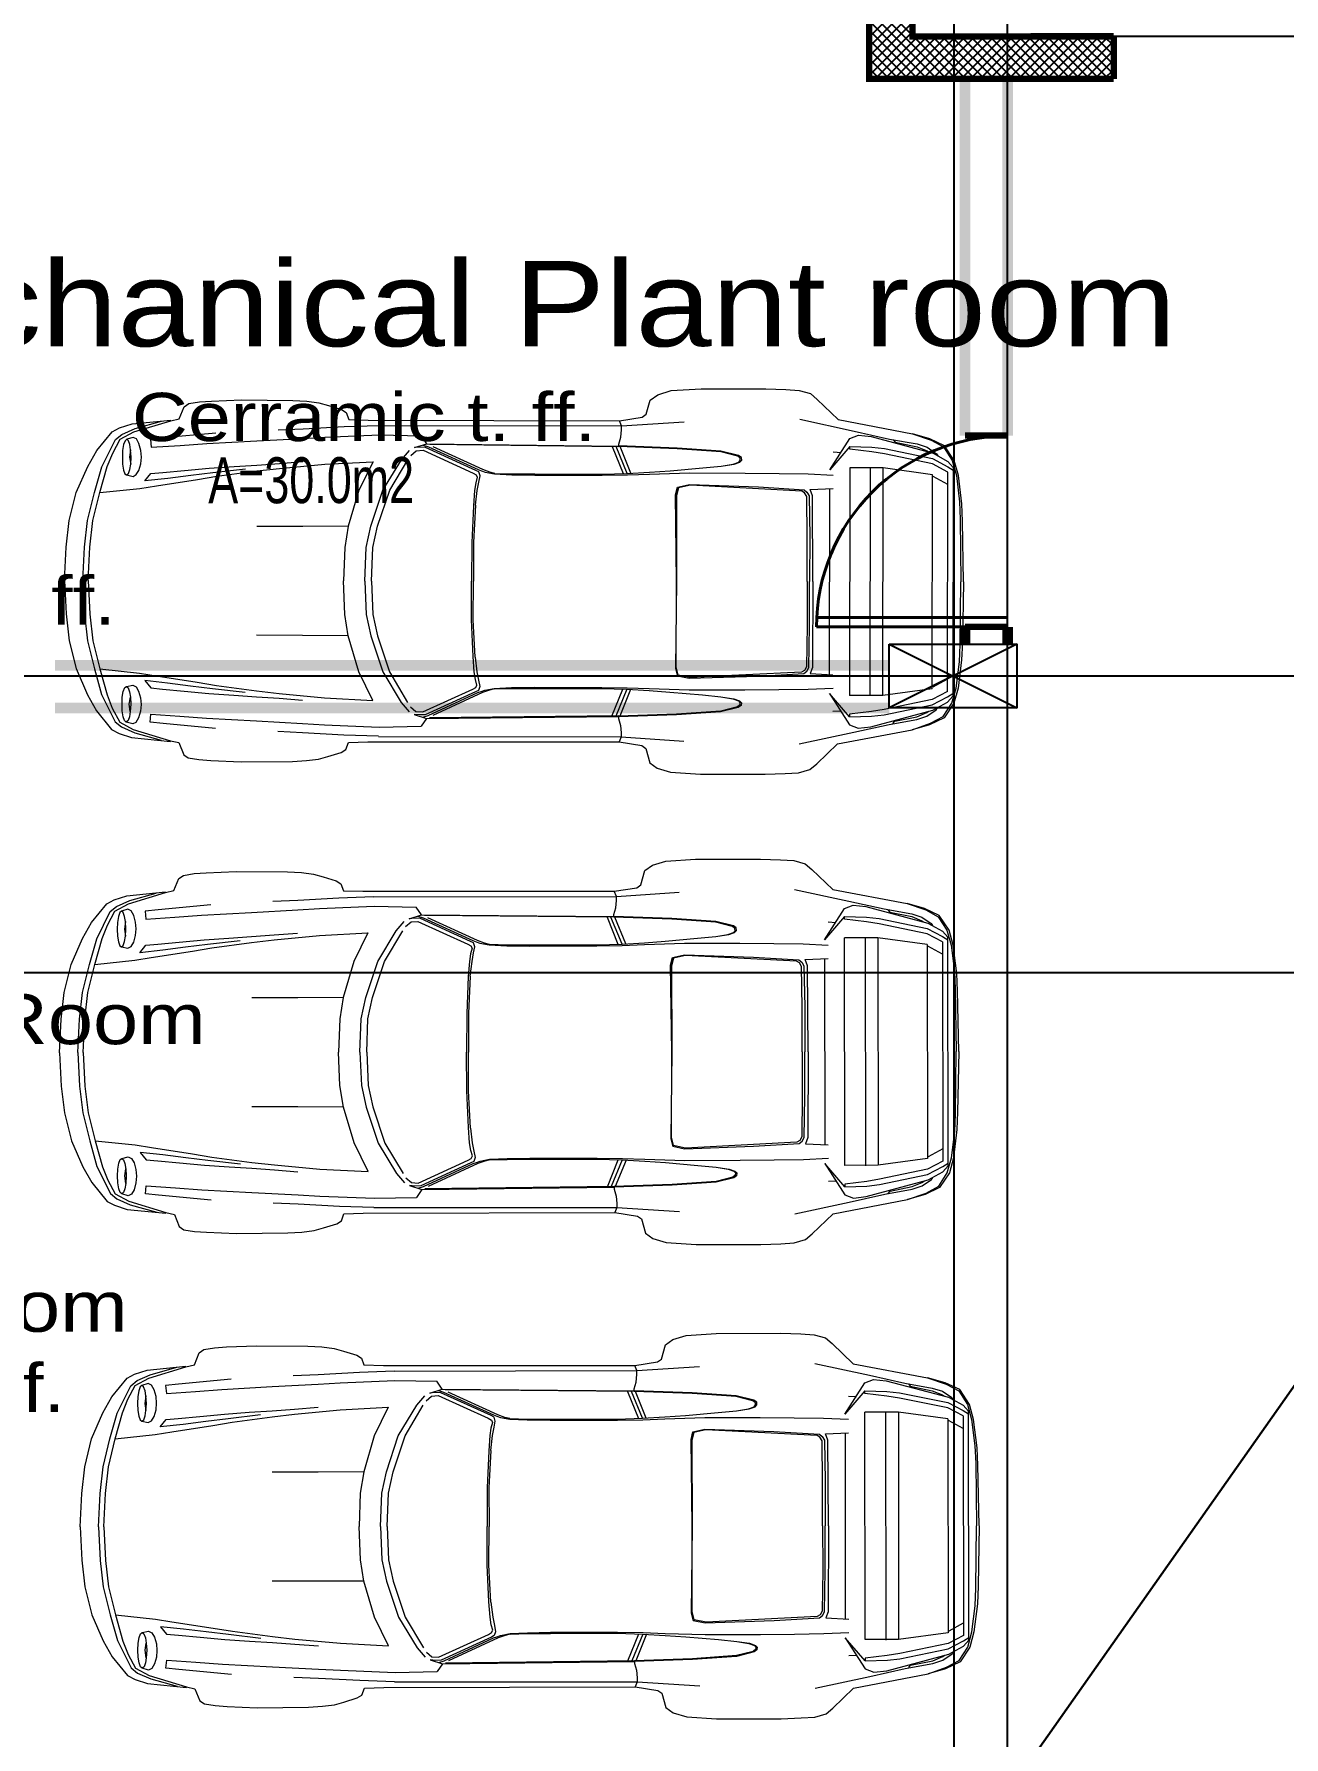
# Model space of a CAD drawing. Extents: x 285329 to 658348, y -83126 to -16980.
# Drawn here: x 312918 to 313506, y -35327 to -34526 of the extents above; entities that cross this region are included whole.
import ezdxf

# ---------------------------------------------------------------- set-up
doc = ezdxf.new("R2010")
doc.units = 0
doc.linetypes.add('CENTER', pattern=[50.79999999999998, 31.75, -6.349999999999998, 6.349999999999998, -6.349999999999998])
doc.layers.get('0').update_dxf_attribs({"linetype": 'CONTINUOUS'})
for name, color, linetype, lineweight in [('A-Axis', 1, 'CENTER', 9), ('A-Door', 5, 'CONTINUOUS', 15), ('A-text finishing', 6, 'CONTINUOUS', 13), ('A-text function', 30, 'CONTINUOUS', 20), ('excavation border', 5, 'CONTINUOUS', 30), ('FIGURES', 153, 'CONTINUOUS', 0), ('SECTION-ar', 131, 'CONTINUOUS', 40), ('VIS', 8, 'CONTINUOUS', 18)]:
    doc.layers.add(name, color=color, linetype=linetype, lineweight=lineweight)
for name, color, linetype in [('AXIS', 1, 'CONTINUOUS'), ('COLUMN', 5, 'CONTINUOUS'), ('FURNITURE', 4, 'CONTINUOUS'), ('TEXT', 3, 'CONTINUOUS'), ('WALL', 7, 'CONTINUOUS')]:
    doc.layers.add(name, color=color, linetype=linetype)
doc.styles.add('ARIAL', font='BOD_CB.TTF', dxfattribs={"width": 1.199999999999999})
doc.styles.get("Standard").update_dxf_attribs({"font": 'sanss___.ttf', "height": 15})

# ---------------------------------------------------------------- blocks, each defined once
blk = doc.blocks.new('XREF1$0$02PCAR09')
at = {"color": 0, "linetype": 'ByBlock'}
for p, q in [((-138.1428124021296, 34.83022337169009), (-139.3891880423911, 33.77165775941323)), ((-136.0427548164836, 35.42780073345929), (-138.1428124021296, 34.83022337169009)), ((-133.5670771748684, 35.5814634836285), (-136.0427548164836, 35.42780073345929)), ((-129.8620975318994, 35.70097895598234), (-133.5670771748684, 35.5814634836285)), ((-117.8764030187002, 35.70097895598234), (-129.8620975318994, 35.70097895598234)), ((-112.3274703737005, 35.34243253892082), (-117.8764030187002, 35.70097895598234)), ((-109.8517927320853, 34.5911924269824), (-112.3274703737005, 35.34243253892082)), ((-139.3891880423911, 33.77165775941323), (-143.264904074437, 30.04960447753655)), ((-108.4688279805623, 33.60092137033632), (-109.8517927320853, 34.5911924269824)), ((-107.7346615075316, 30.95450733964419), (-108.4688279805623, 33.60092137033632)), ((-51.28921127870444, 31.75696836830568), (-52.15996686299668, 31.22538604060483)), ((-48.84768091490456, 32.52528211915179), (-51.28921127870444, 31.75696836830568)), ((-47.0890961074124, 33.02041764747482), (-48.84768091490456, 32.52528211915179)), ((-44.85244941050485, 33.29359586999788), (-47.0890961074124, 33.02041764747482)), ((-42.25725629653579, 33.4472586201671), (-44.85244941050485, 33.29359586999788)), ((-32.74723942495178, 33.53262681470556), (-42.25725629653579, 33.4472586201671)), ((-27.18123314104443, 33.31066950890558), (-32.74723942495178, 33.53262681470556)), ((-24.96166008304456, 33.13993311982865), (-27.18123314104443, 33.31066950890558)), ((-22.98111796975238, 32.82554285593255), (-24.96166008304456, 33.13993311982865)), ((-22.12743602436781, 32.23503025772104), (-22.98111796975238, 32.82554285593255)), ((-21.22253316226019, 29.99838356081347), (-22.12743602436781, 32.23503025772104)), ((-143.264904074437, 30.04960447753655), (-157.0433306729438, 27.4202640857521)), ((-136.160790045383, 30.06982751551053), (-146.252790883283, 27.89832597516745)), ((-103.175999919178, 28.82030247618276), (-114.7860743764081, 29.58861622702888)), ((-107.0004950345008, 30.42522453350577), (-107.7346615075316, 30.95450733964419)), ((-102.8003798632088, 29.7593526161058), (-107.0004950345008, 30.42522453350577)), ((-103.175999919178, 28.82030247618276), (-102.8003798632088, 29.7593526161058)), ((-58.20403503631938, 28.78615519836739), (-103.175999919178, 28.82030247618277)), ((-103.175999919178, 28.08613600315206), (-103.175999919178, 28.82030247618276)), ((-56.22349292302719, 29.82764717173656), (-102.8003798632088, 29.7593526161058)), ((-58.20403503631938, 28.76908155945971), (-51.78434680702748, 28.54712425365972)), ((-52.63802875241204, 29.9471626440904), (-56.22349292302719, 29.82764717173656)), ((-52.15996686299668, 31.22538604060483), (-52.63802875241204, 29.9471626440904)), ((-51.78434680702748, 28.54712425365972), (-44.1524302152895, 28.13735691987513)), ((-19.65175838275259, 29.65691078265965), (-21.22253316226019, 29.99838356081347)), ((-12.48083004152228, 29.04225978198276), (-19.65175838275259, 29.77642625501349)), ((-12.78815554186073, 27.55685319701364), (-19.65175838275259, 29.65691078265965)), ((-13.04308359194108, 28.18086525074451), (-17.95794463294092, 29.54653034359681)), ((-10.1417415111686, 28.29101967004435), (-12.48083004152228, 29.04225978198276)), ((-162.9849570128204, 25.21776466665994), (-160.2873220654051, 26.49828758473677)), ((-160.4922057322974, 26.22510936221371), (-162.8142206237435, 24.97873372195226)), ((-149.3943404422981, 26.87390764070598), (-160.8848994271743, 23.80065263732156)), ((-157.0433306729438, 27.4202640857521), (-160.4922057322974, 26.22510936221371)), ((-160.2873220654051, 26.49828758473677), (-157.0433306729438, 27.4202640857521)), ((-157.9140862572361, 25.52509016699838), (-159.7751128981744, 24.91043916632149)), ((-152.8090682238364, 26.42999302910601), (-157.9140862572361, 25.52509016699838)), ((-153.8334865582979, 25.84948930624451), (-157.9140862572361, 25.01288099976763)), ((-153.4749401412363, 26.27633027893679), (-153.8334865582979, 25.84948930624451)), ((-146.252790883283, 27.89832597516745), (-152.8090682238364, 26.42999302910601)), ((-147.0381782730368, 27.13001222432135), (-149.3943404422981, 26.87390764070598)), ((-145.4332562157138, 26.51536122364446), (-147.0381782730368, 27.13001222432135)), ((-141.7282765727448, 20.71032399502945), (-145.4332562157138, 26.51536122364446)), ((-103.0564844468242, 26.70317125162907), (-103.175999919178, 28.08613600315206)), ((-102.680864390855, 25.43972197245992), (-103.0564844468242, 26.70317125162907)), ((-67.0994009072265, 25.43972197245992), (-102.680864390855, 25.06410191649071)), ((-102.680864390855, 25.08117555539842), (-102.680864390855, 25.43972197245992)), ((-102.680864390855, 24.94458644413687), (-67.64575735227261, 25.32020650010608)), ((-67.0994009072265, 25.45679561136761), (-66.10912985058043, 26.89098127961367)), ((-67.0994009072265, 25.54216380590607), (-67.0994009072265, 25.54216380590606)), ((-64.81153329359587, 24.72262913833689), (-67.0994009072265, 25.45679561136761)), ((-58.3235505086732, 27.06171766869058), (-66.10912985058043, 26.89098127961367)), ((-48.19888263641233, 26.6348766959983), (-58.3235505086732, 27.06171766869058)), ((-44.1524302152895, 26.41291939019832), (-48.19888263641233, 26.6348766959983)), ((-44.1524302152895, 28.13735691987513), (-39.54254771021286, 27.93247325298283)), ((-35.59853712253622, 25.95193113969065), (-44.1524302152895, 26.41291939019832)), ((-26.32755119565986, 25.45679561136761), (-35.59853712253622, 25.95193113969065)), ((-28.02619871649039, 27.35217620931952), (-18.28586727013732, 26.44706666801371)), ((-21.41034319024481, 25.08117555539842), (-26.32755119565986, 25.45679561136761)), ((-18.28586727013732, 26.44706666801371), (-15.87848418415283, 26.19096208439833)), ((-15.87848418415283, 26.19096208439833), (-16.03214693432206, 24.72262913833689)), ((-14.11989937666064, 24.14212541547539), (-13.76135295959914, 25.40557469464455)), ((-13.76135295959914, 25.40557469464455), (-13.28329107018378, 26.2592566400291)), ((-13.28329107018378, 26.2592566400291), (-12.6686400695069, 26.54950850145985)), ((-10.58565307144118, 27.08833317646262), (-13.04308359194108, 28.18086525074451)), ((-10.26125698352243, 26.19096208439833), (-12.78815554186073, 27.55685319701364)), ((-12.6686400695069, 26.54950850145985), (-11.49055898487619, 26.19096208439833)), ((-12.0710627077377, 25.21776466665994), (-11.81495812412232, 25.93485750078297)), ((-11.81495812412232, 25.93485750078297), (-11.49055898487619, 26.19096208439833)), ((-11.49055898487619, 26.19096208439833), (-11.18323348453777, 25.93485750078297)), ((-11.18323348453777, 25.93485750078297), (-10.92712890092239, 25.21776466665994)), ((-9.425199770093963, 26.13236761146603), (-10.58565307144118, 27.08833317646262)), ((-8.895365870907137, 23.62991624824465), (-10.26125698352243, 26.19096208439833)), ((-8.775850398553308, 27.55685319701364), (-10.1417415111686, 28.29101967004435)), ((-6.899507290691267, 21.07940676791251), (-9.425199770093963, 26.13236761146603)), ((-5.941626339876557, 24.09090449875231), (-8.775850398553308, 27.55685319701364)), ((-165.5630764878817, 19.68590566056797), (-164.7947627370356, 22.48598244142934)), ((-164.4191426810664, 22.48598244142934), (-165.1874564319125, 19.68590566056797)), ((-164.7947627370356, 22.48598244142934), (-162.9849570128204, 25.21776466665994)), ((-163.5996080134971, 22.31524605235243), (-164.5898790701433, 21.2054595233525)), ((-162.8142206237435, 24.97873372195226), (-164.4191426810664, 22.48598244142934)), ((-160.8848994271743, 23.80065263732156), (-163.5996080134971, 22.31524605235243)), ((-160.7653839548205, 22.81038158067547), (-163.5996080134971, 21.32497499570633)), ((-161.4995504278511, 23.7323580816908), (-161.7379082183368, 23.33391197800628)), ((-159.7751128981744, 24.91043916632149), (-161.4995504278511, 23.7323580816908)), ((-151.8529444450057, 24.65433458270612), (-160.7653839548205, 22.81038158067547)), ((-160.7653839548205, 21.82011052402938), (-151.8529444450057, 23.66406352606003)), ((-159.7751128981744, 24.24456724892154), (-160.1662057515703, 23.99287382841922)), ((-157.9140862572361, 25.01288099976763), (-159.7751128981744, 24.24456724892154)), ((-149.513855914652, 24.91043916632149), (-151.8529444450057, 24.65433458270612)), ((-151.8529444450057, 23.66406352606003), (-149.513855914652, 24.03968358202924)), ((-145.4332562157138, 25.02995463867533), (-149.513855914652, 24.91043916632149)), ((-149.513855914652, 24.03968358202924), (-145.4332562157138, 24.53481911035228)), ((-145.4332562157138, 25.02995463867533), (-141.7282765727448, 20.72739763393714)), ((-145.4332562157138, 24.53481911035228), (-145.4332562157138, 25.02995463867533)), ((-142.3941484901448, 24.02260994312154), (-143.8454077972985, 23.95431538749078)), ((-125.4229514158997, 22.45183516361395), (-125.3717304991766, 22.96404433084469)), ((-125.0814786377459, 22.11036238546013), (-125.4229514158997, 22.45183516361395)), ((-125.3717304991766, 22.96404433084469), (-124.8595213319459, 23.3396643868139)), ((-125.1497731933766, 22.43476152470627), (-125.1326995544689, 22.84452885849086)), ((-124.8936686097613, 22.11036238546013), (-125.1497731933766, 22.43476152470627)), ((-125.1326995544689, 22.84452885849086), (-124.688784942869, 23.22014891446006)), ((-124.0058393865613, 21.73474232949093), (-125.0814786377459, 22.11036238546013)), ((-123.8351029974844, 21.73474232949093), (-124.8936686097613, 22.11036238546013)), ((-124.8595213319459, 23.3396643868139), (-121.5813826616692, 24.14319423246711)), ((-124.688784942869, 23.22014891446006), (-121.5984563005768, 24.00660512120558)), ((-121.5984563005768, 24.00660512120558), (-113.4372569027005, 24.57003520515939)), ((-121.5813826616692, 24.14319423246711), (-113.4372569027005, 24.68955067751323)), ((-113.4372569027005, 24.68955067751323), (-102.680864390855, 25.08117555539842)), ((-113.4372569027005, 24.57003520515939), (-102.680864390855, 24.96166008304457)), ((-104.9004374488548, 20.0273784387218), (-102.902821696655, 24.96166008304457)), ((-104.2174918925472, 19.99323116090641), (-102.1686552236243, 24.96166008304457)), ((-101.4515623895012, 24.96166008304457), (-103.4662517806088, 19.97615752199872)), ((-102.680864390855, 25.06410191649071), (-102.680864390855, 24.94458644413687)), ((-77.44602608528737, 20.65910307830638), (-68.24333471404182, 24.8762918885061)), ((-67.38965276865726, 24.8933655274138), (-76.5923441399028, 20.65910307830638)), ((-76.16550316721053, 20.52251396704484), (-66.86036996251882, 24.77385005505996)), ((-66.39938171201115, 24.24456724892154), (-75.65329399997981, 20.0273784387218)), ((-66.41645535091885, 25.20069102775224), (-67.38965276865726, 24.8933655274138)), ((-66.86036996251882, 24.77385005505996), (-65.78473071133428, 24.80799733287535)), ((-65.13593243284201, 24.15919905438308), (-66.39938171201115, 24.24456724892154)), ((-65.78473071133428, 24.80799733287535), (-64.81153329359587, 24.72262913833689)), ((-64.12858773728823, 23.28844347009083), (-65.13593243284201, 24.15919905438308)), ((-62.4041502076114, 22.48598244142934), (-63.88955679258056, 24.21041997110615)), ((-60.21872442742694, 16.81753432407585), (-63.5993049311498, 22.48598244142934)), ((-58.97234878716549, 16.81753432407585), (-62.4041502076114, 22.48598244142934)), ((-57.12839578513483, 22.11036238546013), (-54.53320267116577, 16.80046068516816)), ((-48.19888263641233, 21.63230049604479), (-57.12839578513483, 22.11036238546013)), ((-39.78157865492054, 21.75181596839861), (-44.11828293747411, 22.11036238546013)), ((-16.03214693432206, 24.72262913833689), (-21.41034319024481, 25.08117555539842)), ((-14.22234121010679, 22.91282341412162), (-14.11989937666064, 24.14212541547539)), ((-14.11989937666064, 21.68352141276785), (-14.22234121010679, 22.91282341412162)), ((-12.31009365244537, 22.86160249739856), (-12.22472545790693, 24.26164088782923)), ((-12.24179909681461, 21.56400594041401), (-12.31009365244537, 22.86160249739856)), ((-12.03691542992231, 22.86160249739856), (-12.24179909681461, 21.56400594041401)), ((-12.22472545790693, 24.26164088782923), (-12.0710627077377, 25.21776466665994)), ((-12.22472545790693, 24.26164088782923), (-12.03691542992231, 22.86160249739856)), ((-10.92712890092239, 25.21776466665994), (-10.7393188729378, 24.1250517765677)), ((-10.7393188729378, 24.1250517765677), (-10.68809795621472, 22.86160249739856)), ((-10.68809795621472, 22.86160249739856), (-10.7393188729378, 21.58107957932171)), ((-7.905094814261051, 21.15423860662943), (-8.895365870907137, 23.62991624824465)), ((-4.268409726922802, 21.13716496772174), (-5.941626339876557, 24.09090449875231)), ((-166.211874766374, 14.44429851590677), (-165.5630764878817, 19.68590566056797)), ((-165.1874564319125, 19.68590566056797), (-165.8021074325894, 14.81991857187598)), ((-163.5996080134971, 21.32497499570633), (-164.5898790701433, 20.71032399502945)), ((-164.5898790701433, -21.2054595233525), (-164.5898790701433, 21.2054595233525)), ((-163.5996080134971, 20.33470393906024), (-160.7653839548205, 21.82011052402938)), ((-163.5996080134971, 20.33470393906024), (-163.5996080134971, -20.33470393906024)), ((-163.5996080134971, 18.04683632542962), (-160.8848994271743, 19.53224291039876)), ((-160.7653839548205, 19.8224947718295), (-151.613913500298, 21.06887041209096)), ((-160.7653839548205, 19.8224947718295), (-160.7653839548205, -19.8224947718295)), ((-151.613913500298, 21.06887041209096), (-151.613913500298, -21.06887041209096)), ((-151.613913500298, 21.06887041209096), (-145.4332562157138, 21.06887041209096)), ((-149.2577513310366, 21.06887041209096), (-149.2577513310366, -21.1883858844448)), ((-145.4332562157138, -21.06887041209096), (-145.4332562157138, 21.06887041209096)), ((-137.7671923461605, 19.95908388309103), (-142.3941484901448, 19.75420021619873)), ((-132.3377751735147, 20.0273784387218), (-137.7671923461605, 19.95908388309103)), ((-126.0376024165766, 20.09567299435257), (-132.3377751735147, 20.0273784387218)), ((-115.7763454330541, 20.11274663326025), (-126.0376024165766, 20.09567299435257)), ((-121.6155299394845, 21.3761959124294), (-124.0058393865613, 21.73474232949093)), ((-121.6155299394845, 21.3761959124294), (-123.8351029974844, 21.73474232949093)), ((-118.217875796854, 21.03472313427559), (-121.6155299394845, 21.3761959124294)), ((-112.190881262439, 20.50544032813716), (-118.217875796854, 21.03472313427559)), ((-108.3663861471162, 19.86853066330364), (-115.7763454330541, 20.11274663326025)), ((-108.3663861471162, 20.23226210561409), (-112.190881262439, 20.50544032813716)), ((-104.2174918925472, 19.99323116090641), (-108.3663861471162, 20.23226210561409)), ((-104.2687128092703, 19.72996011643232), (-108.3663861471162, 19.86853066330364)), ((-99.5563884707475, 19.65175838275259), (-104.2687128092703, 19.72996011643232)), ((-99.52224119293213, 19.83956841073719), (-104.2174918925472, 19.99323116090641)), ((-87.10970570704062, 19.64458221481232), (-99.5563884707475, 19.65175838275259)), ((-87.10970570704062, 19.87371568855257), (-99.52224119293213, 19.83956841073719)), ((-82.8583696190255, 19.87371568855257), (-87.10970570704062, 19.87371568855257)), ((-82.8583696190255, 19.71654903557417), (-87.10970570704062, 19.64458221481232)), ((-79.66559914328724, 19.97615752199872), (-82.8583696190255, 19.87371568855257)), ((-79.62576860625475, 19.86461680765525), (-82.8583696190255, 19.71654903557417)), ((-79.66559914328724, 19.95908388309103), (-78.74362264227192, 20.19811482779871)), ((-77.88994069688734, 20.19811482779871), (-79.62576860625475, 19.86461680765525)), ((-78.74362264227192, 20.19811482779871), (-77.44602608528737, 20.65910307830638)), ((-77.20699514057969, 20.43714577250639), (-77.88994069688734, 20.19811482779871)), ((-76.5923441399028, 20.65910307830638), (-77.20699514057969, 20.43714577250639)), ((-76.95089055696434, 19.51516927149105), (-76.71185961225665, 20.24933574452179)), ((-76.72893325116434, 18.37123546467575), (-76.95089055696434, 19.51516927149105)), ((-76.71185961225665, 20.24933574452179), (-76.16550316721053, 20.52251396704484)), ((-76.21672408393363, 19.68590566056797), (-76.43868138973359, 19.241991048968)), ((-76.43868138973359, 19.241991048968), (-76.14842952830286, 18.21757271450653)), ((-75.65329399997981, 20.0273784387218), (-76.21672408393363, 19.68590566056797)), ((-39.78157865492054, 20.84691310629098), (-48.19888263641233, 21.63230049604479)), ((-35.59853712253622, 21.46156410696786), (-39.78157865492054, 21.75181596839861)), ((-35.59853712253622, 20.36885121687562), (-39.78157865492054, 20.84691310629098)), ((-31.38134831233648, 21.2054595233525), (-35.59853712253622, 21.46156410696786)), ((-28.20565147550591, 19.37858016022953), (-35.59853712253622, 20.36885121687562)), ((-33.48140589798248, 20.69325035612176), (-27.45441136356749, 19.99323116090642)), ((-26.78853944616754, 20.88106038410638), (-31.38134831233648, 21.2054595233525)), ((-24.62018730489074, 18.78100279846034), (-28.20565147550591, 19.37858016022953)), ((-27.45441136356749, 19.99323116090642), (-23.35673802572159, 19.49809563258338)), ((-22.1957305799986, 20.45421941141409), (-26.78853944616754, 20.88106038410638)), ((-23.35673802572159, 19.49809563258338), (-19.12247557661418, 18.96881282644495)), ((-18.20049907559885, 20.0615257165372), (-22.1957305799986, 20.45421941141409)), ((-19.12247557661418, 18.96881282644495), (-14.88821312750674, 18.50782457593728)), ((-15.99799965650669, 19.87371568855258), (-18.20049907559885, 20.0615257165372)), ((-14.88821312750674, 18.50782457593728), (-15.99799965650669, 19.87371568855258)), ((-13.76135295959914, 20.43714577250639), (-14.11989937666064, 21.68352141276785)), ((-13.28329107018378, 19.6517583827526), (-13.76135295959914, 20.43714577250639)), ((-12.6686400695069, 19.32735924350646), (-13.28329107018378, 19.6517583827526)), ((-11.49055898487619, 19.60053746602952), (-12.6686400695069, 19.32735924350646)), ((-12.0710627077377, 20.57373488376792), (-12.24179909681461, 21.58107957932171)), ((-11.81495812412232, 19.83956841073719), (-12.0710627077377, 20.57373488376792)), ((-11.49055898487619, 19.60053746602952), (-11.81495812412232, 19.83956841073719)), ((-11.18323348453777, 19.8054211329218), (-11.49055898487619, 19.60053746602952)), ((-10.92712890092239, 20.50544032813716), (-11.18323348453777, 19.8054211329218)), ((-10.7393188729378, 21.58107957932171), (-10.92712890092239, 20.50544032813716)), ((-6.556277340553434, 16.32239879575281), (-7.905094814261051, 21.15423860662943)), ((-5.566006283907346, 16.32239879575281), (-6.899507290691267, 21.07940676791251)), ((-2.168352141276792, 16.30532515684511), (-4.268409726922802, 21.13716496772174)), ((-138.1428124021296, 17.05656526878352), (-142.377074851237, 17.26144893567582)), ((-141.7282765727448, 17.26144893567582), (-141.7282765727448, -17.15578437787134)), ((-138.6550215693604, 3.8e-15), (-138.5696533748219, 15.89555782306053)), ((-138.5696533748219, 15.89555782306053), (-138.1428124021296, 17.05656526878352)), ((-137.903781457422, 15.89555782306053), (-138.0403705686835, 8.28071487023023)), ((-137.5110877625451, 16.57850337936817), (-137.903781457422, 15.89555782306053)), ((-137.5623086792681, 8.161199397876397), (-137.4769404847297, 15.77604235070668)), ((-136.9818049564067, 17.00534435206044), (-137.5110877625451, 16.57850337936817)), ((-137.4769404847297, 15.77604235070668), (-137.0842467898528, 16.44191426810665)), ((-137.0842467898528, 16.44191426810665), (-136.5549639837144, 16.78365285606781)), ((-128.5474273360072, 17.51755351929119), (-136.9818049564067, 17.00534435206044)), ((-136.5549639837144, 16.78365285606781), (-115.947081822131, 17.82487901962962)), ((-115.7592717941464, 17.94439449198347), (-128.5474273360072, 17.51755351929119)), ((-115.947081822131, 17.82487901962962), (-113.7275087641312, 17.36389076912197)), ((-113.5567723750543, 17.48340624147581), (-115.7592717941464, 17.94439449198347)), ((-113.7275087641312, 17.36389076912197), (-113.351888708162, 15.9467787397836)), ((-113.1982259579928, 16.06629421213743), (-113.5567723750543, 17.48340624147581)), ((-113.403109624885, -0.0170736389076931), (-113.1982259579928, 16.06629421213743)), ((-113.351888708162, 15.9467787397836), (-113.403109624885, 0.0170736389076931)), ((-76.42160775082591, 16.81753432407585), (-76.72893325116434, 18.37123546467575)), ((-76.09720861157977, 14.06867845993756), (-76.42160775082591, 16.81753432407585)), ((-76.14842952830286, 18.21757271450653), (-75.92647222250287, 16.81753432407585)), ((-75.92647222250287, 16.81753432407585), (-75.72158855561057, 13.98331026539911)), ((-60.21872442742694, 16.81753432407585), (-60.21872442742694, 16.81753432407585)), ((-57.99915136942708, 10.14174151116859), (-60.21872442742694, 16.81753432407585)), ((-56.75277572916563, 10.14174151116859), (-58.97234878716549, 16.81753432407585)), ((-54.53320267116577, 16.80046068516816), (-52.55266055787358, 10.14174151116859)), ((-17.00534435206046, 17.60292171382965), (-24.62018730489074, 18.78100279846034)), ((-13.94916298758373, 17.1077861855066), (-17.00534435206046, 17.60292171382965)), ((-6.556277340553434, 16.32239879575281), (-13.94916298758373, 17.1077861855066)), ((-5.258680783568892, 11.13201256781467), (-6.556277340553434, 16.32239879575281)), ((-4.268409726922802, 11.13201256781467), (-5.566006283907346, 16.32239879575281)), ((-0.8707555842922545, 11.13201256781467), (-2.168352141276792, 16.30532515684511)), ((-166.3484638776355, 11.21738076235313), (-166.211874766374, 14.44429851590677)), ((-165.8021074325894, 14.81991857187598), (-165.9386965438509, 11.59300081832234)), ((-76.09720861157977, 14.06867845993756), (-75.73866219451826, 7.153854702322628)), ((-75.72158855561057, 13.98331026539911), (-75.43133669417979, 7.153854702322628)), ((-166.5704211834355, 0.0170736389076931), (-166.3484638776355, 11.21738076235313)), ((-165.9386965438509, 11.59300081832234), (-166.0752856551125, -3.8e-15)), ((-57.12839578513483, 6.180657284584223), (-57.99915136942708, 10.14174151116859)), ((-55.89909378378107, 6.180657284584223), (-56.75277572916563, 10.14174151116859)), ((-52.55266055787358, 10.14174151116859), (-44.11828293747411, 10.09052059444551)), ((-52.55266055787358, 10.14174151116859), (-51.920935918289, 6.180657284584223)), ((-44.11828293747411, 10.09052059444551), (-35.59853712253622, 10.09052059444551)), ((-4.69525069961509, 6.19773092349192), (-5.258680783568892, 11.13201256781467)), ((-3.704979642969004, 6.19773092349192), (-4.268409726922802, 11.13201256781467)), ((-0.3073255003384538, 6.180657284584223), (-0.8707555842922545, 11.13201256781467)), ((-138.0403705686835, 8.28071487023023), (-138.0403705686835, 3.8e-15)), ((-137.5623086792681, -3.8e-15), (-137.5623086792681, 8.161199397876397)), ((-75.73866219451826, 7.153854702322628), (-75.7728094723336, 3.8e-15)), ((-75.43133669417979, 7.153854702322628), (-75.39718941636444, 3.8e-15)), ((-56.88936484042717, 3.8e-15), (-57.12839578513483, 6.180657284584223)), ((-55.64298920016568, 3.8e-15), (-55.89909378378107, 6.180657284584223)), ((-51.920935918289, 6.180657284584223), (-51.68190497358133, 3.8e-15)), ((-4.387925199276668, 3.8e-15), (-4.69525069961509, 6.19773092349192)), ((-3.397654142630548, 3.8e-15), (-3.704979642969004, 6.19773092349192)), ((0, 3.8e-15), (-0.3073255003384538, 6.180657284584223)), ((-165.9386965438509, -11.59300081832234), (-166.0752856551125, 7.5e-15)), ((-138.6550215693604, 0), (-138.5696533748219, -15.89555782306052)), ((-138.0403705686835, -8.28071487023023), (-138.0403705686835, 0)), ((-137.5623086792681, 7.5e-15), (-137.5623086792681, -8.161199397876397)), ((-113.403109624885, 0.0170736389076969), (-113.1982259579928, -16.06629421213743)), ((-75.73866219451826, -7.153854702322621), (-75.7728094723336, 0)), ((-75.43133669417979, -7.153854702322621), (-75.39718941636444, 0)), ((-56.88936484042717, 0), (-57.12839578513483, -6.180657284584223)), ((-55.64298920016568, 0), (-55.89909378378107, -6.180657284584223)), ((-51.920935918289, -6.180657284584223), (-51.68190497358133, 0)), ((-4.387925199276668, 0), (-4.69525069961509, -6.19773092349192)), ((-3.397654142630548, 0), (-3.704979642969004, -6.19773092349192)), ((0, 0), (-0.3073255003384538, -6.180657284584223)), ((-166.5704211834355, -0.0170736389076893), (-166.3484638776355, -11.21738076235313)), ((-113.351888708162, -15.9467787397836), (-113.403109624885, -0.0170736389076893)), ((-57.12839578513483, -6.180657284584223), (-57.99915136942708, -10.14174151116859)), ((-55.89909378378107, -6.180657284584223), (-56.75277572916563, -10.14174151116859)), ((-52.55266055787358, -10.14174151116859), (-51.920935918289, -6.180657284584223)), ((-4.69525069961509, -6.19773092349192), (-5.258680783568892, -11.13201256781467)), ((-3.704979642969004, -6.19773092349192), (-4.268409726922802, -11.13201256781467)), ((-0.3073255003384538, -6.180657284584223), (-0.8707555842922545, -11.13201256781467)), ((-137.903781457422, -15.89555782306052), (-138.0403705686835, -8.28071487023023)), ((-137.5623086792681, -8.161199397876397), (-137.4769404847297, -15.77604235070668)), ((-76.09720861157977, -14.06867845993756), (-75.73866219451826, -7.153854702322621)), ((-75.72158855561057, -13.9833102653991), (-75.43133669417979, -7.153854702322621)), ((-166.3484638776355, -11.21738076235313), (-166.211874766374, -14.44429851590677)), ((-165.8021074325894, -14.81991857187597), (-165.9386965438509, -11.59300081832234)), ((-57.99915136942708, -10.14174151116859), (-60.21872442742694, -16.81753432407585)), ((-56.75277572916563, -10.14174151116859), (-58.97234878716549, -16.81753432407585)), ((-54.53320267116577, -16.80046068516816), (-52.55266055787358, -10.14174151116859)), ((-52.55266055787358, -10.14174151116859), (-44.11828293747411, -10.09052059444551)), ((-44.11828293747411, -10.09052059444551), (-35.59853712253622, -10.09052059444551)), ((-5.258680783568892, -11.13201256781467), (-6.556277340553434, -16.32239879575281)), ((-4.268409726922802, -11.13201256781467), (-5.566006283907346, -16.32239879575281)), ((-0.8707555842922545, -11.13201256781467), (-2.168352141276792, -16.30532515684511)), ((-166.211874766374, -14.44429851590677), (-165.5630764878817, -19.68590566056797)), ((-165.1874564319125, -19.68590566056797), (-165.8021074325894, -14.81991857187597)), ((-76.09720861157977, -14.06867845993756), (-76.42160775082591, -16.81753432407585)), ((-75.92647222250287, -16.81753432407585), (-75.72158855561057, -13.9833102653991)), ((-163.5996080134971, -18.04683632542962), (-160.8848994271743, -19.53224291039876)), ((-138.1428124021296, -17.05656526878352), (-142.377074851237, -17.26144893567582)), ((-138.5696533748219, -15.89555782306052), (-138.1428124021296, -17.05656526878352)), ((-137.5110877625451, -16.57850337936817), (-137.903781457422, -15.89555782306052)), ((-136.9818049564067, -17.00534435206044), (-137.5110877625451, -16.57850337936817)), ((-137.4769404847297, -15.77604235070668), (-137.0842467898528, -16.44191426810665)), ((-137.0842467898528, -16.44191426810665), (-136.5549639837144, -16.78365285606781)), ((-128.5474273360072, -17.51755351929119), (-136.9818049564067, -17.00534435206044)), ((-136.5549639837144, -16.78365285606781), (-115.947081822131, -17.82487901962962)), ((-115.7592717941464, -17.94439449198347), (-128.5474273360072, -17.51755351929119)), ((-115.947081822131, -17.82487901962962), (-113.7275087641312, -17.36389076912197)), ((-113.5567723750543, -17.48340624147581), (-115.7592717941464, -17.94439449198347)), ((-113.7275087641312, -17.36389076912197), (-113.351888708162, -15.9467787397836)), ((-113.1982259579928, -16.06629421213743), (-113.5567723750543, -17.48340624147581)), ((-76.72893325116434, -18.37123546467575), (-76.95089055696434, -19.51516927149105)), ((-76.42160775082591, -16.81753432407585), (-76.72893325116434, -18.37123546467575)), ((-76.43868138973359, -19.241991048968), (-76.14842952830286, -18.21757271450653)), ((-76.14842952830286, -18.21757271450653), (-75.92647222250287, -16.81753432407585)), ((-60.21872442742694, -16.81753432407585), (-63.5993049311498, -22.48598244142934)), ((-58.97234878716549, -16.81753432407585), (-62.4041502076114, -22.48598244142934)), ((-60.21872442742694, -16.81753432407585), (-60.21872442742694, -16.81753432407585)), ((-57.12839578513483, -22.11036238546013), (-54.53320267116577, -16.80046068516816)), ((-24.62018730489074, -18.78100279846034), (-28.20565147550591, -19.37858016022953)), ((-17.00534435206046, -17.60292171382965), (-24.62018730489074, -18.78100279846034)), ((-19.12247557661418, -18.96881282644495), (-14.88821312750674, -18.50782457593728)), ((-13.94916298758373, -17.1077861855066), (-17.00534435206046, -17.60292171382965)), ((-14.88821312750674, -18.50782457593728), (-15.99799965650669, -19.87371568855258)), ((-6.556277340553434, -16.32239879575281), (-13.94916298758373, -17.1077861855066)), ((-6.556277340553434, -16.32239879575281), (-7.905094814261051, -21.15423860662943)), ((-5.566006283907346, -16.32239879575281), (-6.899507290691267, -21.07940676791251)), ((-2.168352141276792, -16.30532515684511), (-4.268409726922802, -21.13716496772174)), ((-165.5630764878817, -19.68590566056797), (-164.7947627370356, -22.48598244142934)), ((-164.4191426810664, -22.48598244142934), (-165.1874564319125, -19.68590566056797)), ((-163.5996080134971, -21.32497499570633), (-164.5898790701433, -20.71032399502945)), ((-163.5996080134971, -22.31524605235243), (-164.5898790701433, -21.2054595233525)), ((-163.5996080134971, -20.33470393906024), (-160.7653839548205, -21.82011052402938)), ((-160.7653839548205, -22.81038158067547), (-163.5996080134971, -21.32497499570633)), ((-160.7653839548205, -19.8224947718295), (-151.613913500298, -21.06887041209096)), ((-160.7653839548205, -21.82011052402938), (-151.8529444450057, -23.66406352606003)), ((-151.613913500298, -21.06887041209096), (-145.4332562157138, -21.06887041209096)), ((-141.7282765727448, -20.71032399502945), (-145.4332562157138, -26.51536122364446)), ((-145.4332562157138, -25.02995463867533), (-141.7282765727448, -20.72739763393714)), ((-137.7671923461605, -19.95908388309103), (-142.3941484901448, -19.75420021619873)), ((-132.3377751735147, -20.0273784387218), (-137.7671923461605, -19.95908388309103)), ((-126.0376024165766, -20.09567299435257), (-132.3377751735147, -20.0273784387218)), ((-115.7763454330541, -20.11274663326025), (-126.0376024165766, -20.09567299435257)), ((-124.0058393865613, -21.73474232949093), (-125.0814786377459, -22.11036238546013)), ((-123.8351029974844, -21.73474232949093), (-124.8936686097613, -22.11036238546013)), ((-121.6155299394845, -21.3761959124294), (-124.0058393865613, -21.73474232949093)), ((-121.6155299394845, -21.3761959124294), (-123.8351029974844, -21.73474232949093)), ((-118.217875796854, -21.03472313427559), (-121.6155299394845, -21.3761959124294)), ((-112.190881262439, -20.50544032813716), (-118.217875796854, -21.03472313427559)), ((-108.3663861471162, -19.86853066330364), (-115.7763454330541, -20.11274663326025)), ((-108.3663861471162, -20.23226210561409), (-112.190881262439, -20.50544032813716)), ((-104.2687128092703, -19.72996011643232), (-108.3663861471162, -19.86853066330364)), ((-104.2174918925472, -19.99323116090641), (-108.3663861471162, -20.23226210561409)), ((-104.9004374488548, -20.0273784387218), (-102.902821696655, -24.96166008304457)), ((-99.5563884707475, -19.65175838275259), (-104.2687128092703, -19.72996011643232)), ((-99.52224119293213, -19.83956841073719), (-104.2174918925472, -19.99323116090641)), ((-104.2174918925472, -19.99323116090641), (-102.1686552236243, -24.96166008304457)), ((-101.4515623895012, -24.96166008304457), (-103.4662517806088, -19.97615752199872)), ((-87.10970570704062, -19.64458221481232), (-99.5563884707475, -19.65175838275259)), ((-87.10970570704062, -19.87371568855257), (-99.52224119293213, -19.83956841073719)), ((-82.8583696190255, -19.71654903557417), (-87.10970570704062, -19.64458221481232)), ((-82.8583696190255, -19.87371568855257), (-87.10970570704062, -19.87371568855257)), ((-79.62576860625475, -19.86461680765525), (-82.8583696190255, -19.71654903557417)), ((-79.66559914328724, -19.97615752199872), (-82.8583696190255, -19.87371568855257)), ((-79.66559914328724, -19.95908388309103), (-78.74362264227192, -20.19811482779871)), ((-77.88994069688734, -20.19811482779871), (-79.62576860625475, -19.86461680765525)), ((-78.74362264227192, -20.19811482779871), (-77.44602608528737, -20.65910307830638)), ((-77.20699514057969, -20.43714577250639), (-77.88994069688734, -20.19811482779871)), ((-77.44602608528737, -20.65910307830638), (-68.24333471404182, -24.8762918885061)), ((-76.5923441399028, -20.65910307830638), (-77.20699514057969, -20.43714577250639)), ((-76.95089055696434, -19.51516927149105), (-76.71185961225665, -20.24933574452179)), ((-76.71185961225665, -20.24933574452179), (-76.16550316721053, -20.52251396704484)), ((-67.38965276865726, -24.8933655274138), (-76.5923441399028, -20.65910307830638)), ((-76.21672408393363, -19.68590566056797), (-76.43868138973359, -19.241991048968)), ((-75.65329399997981, -20.0273784387218), (-76.21672408393363, -19.68590566056797)), ((-76.16550316721053, -20.52251396704484), (-66.86036996251882, -24.77385005505996)), ((-66.39938171201115, -24.24456724892154), (-75.65329399997981, -20.0273784387218)), ((-48.19888263641233, -21.63230049604479), (-57.12839578513483, -22.11036238546013)), ((-39.78157865492054, -20.84691310629098), (-48.19888263641233, -21.63230049604479)), ((-39.78157865492054, -21.75181596839861), (-44.11828293747411, -22.11036238546013)), ((-35.59853712253622, -20.36885121687562), (-39.78157865492054, -20.84691310629098)), ((-35.59853712253622, -21.46156410696786), (-39.78157865492054, -21.75181596839861)), ((-28.20565147550591, -19.37858016022953), (-35.59853712253622, -20.36885121687562)), ((-31.38134831233648, -21.2054595233525), (-35.59853712253622, -21.46156410696786)), ((-33.48140589798248, -20.69325035612176), (-27.45441136356749, -19.99323116090642)), ((-26.78853944616754, -20.88106038410638), (-31.38134831233648, -21.2054595233525)), ((-27.45441136356749, -19.99323116090642), (-23.35673802572159, -19.49809563258338)), ((-22.1957305799986, -20.45421941141409), (-26.78853944616754, -20.88106038410638)), ((-23.35673802572159, -19.49809563258338), (-19.12247557661418, -18.96881282644495)), ((-18.20049907559885, -20.0615257165372), (-22.1957305799986, -20.45421941141409)), ((-15.99799965650669, -19.87371568855258), (-18.20049907559885, -20.0615257165372)), ((-14.11989937666064, -21.68352141276785), (-14.22234121010679, -22.91282341412162)), ((-13.76135295959914, -20.43714577250639), (-14.11989937666064, -21.68352141276785)), ((-13.28329107018378, -19.6517583827526), (-13.76135295959914, -20.43714577250639)), ((-12.6686400695069, -19.32735924350646), (-13.28329107018378, -19.6517583827526)), ((-11.49055898487619, -19.60053746602952), (-12.6686400695069, -19.32735924350646)), ((-12.24179909681461, -21.56400594041401), (-12.31009365244537, -22.86160249739856)), ((-12.0710627077377, -20.57373488376792), (-12.24179909681461, -21.58107957932171)), ((-12.03691542992231, -22.86160249739856), (-12.24179909681461, -21.56400594041401)), ((-11.81495812412232, -19.83956841073719), (-12.0710627077377, -20.57373488376792)), ((-11.49055898487619, -19.60053746602952), (-11.81495812412232, -19.83956841073719)), ((-11.18323348453777, -19.8054211329218), (-11.49055898487619, -19.60053746602952)), ((-10.92712890092239, -20.50544032813716), (-11.18323348453777, -19.8054211329218)), ((-10.7393188729378, -21.58107957932171), (-10.92712890092239, -20.50544032813716)), ((-10.68809795621472, -22.86160249739856), (-10.7393188729378, -21.58107957932171)), ((-6.899507290691267, -21.07940676791251), (-9.425199770093963, -26.13236761146603)), ((-7.905094814261051, -21.15423860662943), (-8.895365870907137, -23.62991624824465)), ((-4.268409726922802, -21.13716496772174), (-5.941626339876557, -24.09090449875231)), ((-164.7947627370356, -22.48598244142934), (-162.9849570128204, -25.21776466665994)), ((-162.8142206237435, -24.97873372195226), (-164.4191426810664, -22.48598244142934)), ((-160.8848994271743, -23.80065263732156), (-163.5996080134971, -22.31524605235243)), ((-162.9849570128204, -25.21776466665994), (-160.2873220654051, -26.49828758473677)), ((-160.4922057322974, -26.22510936221371), (-162.8142206237435, -24.97873372195226)), ((-161.4995504278511, -23.7323580816908), (-161.7379082183368, -23.33391197800628)), ((-159.7751128981744, -24.91043916632149), (-161.4995504278511, -23.7323580816908)), ((-149.3943404422981, -26.87390764070598), (-160.8848994271743, -23.80065263732156)), ((-151.8529444450057, -24.65433458270612), (-160.7653839548205, -22.81038158067547)), ((-159.7751128981744, -24.24456724892154), (-160.1662057515703, -23.99287382841922)), ((-157.9140862572361, -25.01288099976763), (-159.7751128981744, -24.24456724892154)), ((-157.9140862572361, -25.52509016699838), (-159.7751128981744, -24.91043916632149)), ((-153.8334865582979, -25.84948930624451), (-157.9140862572361, -25.01288099976763)), ((-151.8529444450057, -23.66406352606003), (-149.513855914652, -24.03968358202924)), ((-149.513855914652, -24.91043916632149), (-151.8529444450057, -24.65433458270612)), ((-149.513855914652, -24.03968358202924), (-145.4332562157138, -24.53481911035228)), ((-145.4332562157138, -25.02995463867533), (-149.513855914652, -24.91043916632149)), ((-145.4332562157138, -24.53481911035228), (-145.4332562157138, -25.02995463867533)), ((-142.3941484901448, -24.02260994312154), (-143.8454077972985, -23.95431538749078)), ((-125.0814786377459, -22.11036238546013), (-125.4229514158997, -22.45183516361395)), ((-125.4229514158997, -22.45183516361395), (-125.3717304991766, -22.96404433084469)), ((-125.3717304991766, -22.96404433084469), (-124.8595213319459, -23.3396643868139)), ((-124.8936686097613, -22.11036238546013), (-125.1497731933766, -22.43476152470627)), ((-125.1497731933766, -22.43476152470627), (-125.1326995544689, -22.84452885849086)), ((-125.1326995544689, -22.84452885849086), (-124.688784942869, -23.22014891446006)), ((-124.8595213319459, -23.3396643868139), (-121.5813826616692, -24.14319423246711)), ((-124.688784942869, -23.22014891446006), (-121.5984563005768, -24.00660512120558)), ((-121.5984563005768, -24.00660512120558), (-113.4372569027005, -24.57003520515939)), ((-121.5813826616692, -24.14319423246711), (-113.4372569027005, -24.68955067751323)), ((-113.4372569027005, -24.57003520515939), (-102.680864390855, -24.96166008304457)), ((-113.4372569027005, -24.68955067751323), (-102.680864390855, -25.08117555539842)), ((-102.680864390855, -25.06410191649071), (-102.680864390855, -24.94458644413687)), ((-102.680864390855, -24.94458644413687), (-67.64575735227261, -25.32020650010608)), ((-67.0994009072265, -25.43972197245992), (-102.680864390855, -25.06410191649071)), ((-102.680864390855, -25.08117555539842), (-102.680864390855, -25.43972197245992)), ((-66.41645535091885, -25.20069102775224), (-67.38965276865726, -24.8933655274138)), ((-64.81153329359587, -24.72262913833689), (-67.0994009072265, -25.45679561136761)), ((-66.86036996251882, -24.77385005505996), (-65.78473071133428, -24.80799733287535)), ((-65.13593243284201, -24.15919905438308), (-66.39938171201115, -24.24456724892154)), ((-65.78473071133428, -24.80799733287535), (-64.81153329359587, -24.72262913833689)), ((-64.12858773728823, -23.28844347009083), (-65.13593243284201, -24.15919905438308)), ((-62.4041502076114, -22.48598244142934), (-63.88955679258056, -24.21041997110615)), ((-21.41034319024481, -25.08117555539842), (-26.32755119565986, -25.45679561136761)), ((-16.03214693432206, -24.72262913833689), (-21.41034319024481, -25.08117555539842)), ((-15.87848418415283, -26.19096208439833), (-16.03214693432206, -24.72262913833689)), ((-14.22234121010679, -22.91282341412162), (-14.11989937666064, -24.14212541547539)), ((-14.11989937666064, -24.14212541547539), (-13.76135295959914, -25.40557469464455)), ((-12.31009365244537, -22.86160249739856), (-12.22472545790693, -24.26164088782923)), ((-12.22472545790693, -24.26164088782923), (-12.03691542992231, -22.86160249739856)), ((-12.22472545790693, -24.26164088782923), (-12.0710627077377, -25.21776466665994)), ((-12.0710627077377, -25.21776466665994), (-11.81495812412232, -25.93485750078297)), ((-11.18323348453777, -25.93485750078297), (-10.92712890092239, -25.21776466665994)), ((-10.92712890092239, -25.21776466665994), (-10.7393188729378, -24.1250517765677)), ((-10.7393188729378, -24.1250517765677), (-10.68809795621472, -22.86160249739856)), ((-8.895365870907137, -23.62991624824465), (-10.26125698352243, -26.19096208439833)), ((-5.941626339876557, -24.09090449875231), (-8.775850398553308, -27.55685319701364)), ((-157.0433306729438, -27.4202640857521), (-160.4922057322974, -26.22510936221371)), ((-160.2873220654051, -26.49828758473677), (-157.0433306729438, -27.4202640857521)), ((-152.8090682238364, -26.42999302910601), (-157.9140862572361, -25.52509016699838)), ((-143.264904074437, -30.04960447753655), (-157.0433306729438, -27.4202640857521)), ((-153.4749401412363, -26.27633027893679), (-153.8334865582979, -25.84948930624451)), ((-146.252790883283, -27.89832597516745), (-152.8090682238364, -26.42999302910601)), ((-147.0381782730368, -27.13001222432135), (-149.3943404422981, -26.87390764070598)), ((-145.4332562157138, -26.51536122364446), (-147.0381782730368, -27.13001222432135)), ((-136.160790045383, -30.06982751551053), (-146.252790883283, -27.89832597516745)), ((-103.0564844468242, -26.70317125162907), (-103.175999919178, -28.08613600315206)), ((-103.175999919178, -28.08613600315206), (-103.175999919178, -28.82030247618276)), ((-102.680864390855, -25.43972197245992), (-103.0564844468242, -26.70317125162907)), ((-67.0994009072265, -25.45679561136761), (-66.10912985058043, -26.89098127961367)), ((-67.0994009072265, -25.54216380590607), (-67.0994009072265, -25.54216380590606)), ((-58.3235505086732, -27.06171766869058), (-66.10912985058043, -26.89098127961367)), ((-48.19888263641233, -26.6348766959983), (-58.3235505086732, -27.06171766869058)), ((-51.78434680702748, -28.54712425365972), (-44.1524302152895, -28.13735691987513)), ((-44.1524302152895, -26.41291939019832), (-48.19888263641233, -26.6348766959983)), ((-35.59853712253622, -25.95193113969065), (-44.1524302152895, -26.41291939019832)), ((-44.1524302152895, -28.13735691987513), (-39.54254771021286, -27.93247325298283)), ((-26.32755119565986, -25.45679561136761), (-35.59853712253622, -25.95193113969065)), ((-28.02619871649039, -27.35217620931952), (-18.28586727013732, -26.44706666801371)), ((-12.78815554186073, -27.55685319701364), (-19.65175838275259, -29.65691078265965)), ((-18.28586727013732, -26.44706666801371), (-15.87848418415283, -26.19096208439833)), ((-13.04308359194108, -28.18086525074451), (-17.95794463294092, -29.54653034359681)), ((-13.76135295959914, -25.40557469464455), (-13.28329107018378, -26.2592566400291)), ((-13.28329107018378, -26.2592566400291), (-12.6686400695069, -26.54950850145985)), ((-10.58565307144118, -27.08833317646262), (-13.04308359194108, -28.18086525074451)), ((-10.26125698352243, -26.19096208439833), (-12.78815554186073, -27.55685319701364)), ((-12.6686400695069, -26.54950850145985), (-11.49055898487619, -26.19096208439833)), ((-10.1417415111686, -28.29101967004435), (-12.48083004152228, -29.04225978198276)), ((-11.81495812412232, -25.93485750078297), (-11.49055898487619, -26.19096208439833)), ((-11.49055898487619, -26.19096208439833), (-11.18323348453777, -25.93485750078297)), ((-9.425199770093963, -26.13236761146603), (-10.58565307144118, -27.08833317646262)), ((-8.775850398553308, -27.55685319701364), (-10.1417415111686, -28.29101967004435)), ((-139.3891880423911, -33.77165775941323), (-143.264904074437, -30.04960447753655)), ((-103.175999919178, -28.82030247618276), (-114.7860743764081, -29.58861622702888)), ((-107.7346615075316, -30.95450733964419), (-108.4688279805623, -33.60092137033632)), ((-107.0004950345008, -30.42522453350575), (-107.7346615075316, -30.95450733964419)), ((-102.8003798632088, -29.7593526161058), (-107.0004950345008, -30.42522453350575)), ((-58.20403503631938, -28.78615519836739), (-103.175999919178, -28.82030247618277)), ((-103.175999919178, -28.82030247618276), (-102.8003798632088, -29.7593526161058)), ((-56.22349292302719, -29.82764717173656), (-102.8003798632088, -29.7593526161058)), ((-58.20403503631938, -28.76908155945971), (-51.78434680702748, -28.54712425365972)), ((-52.63802875241204, -29.9471626440904), (-56.22349292302719, -29.82764717173656)), ((-52.15996686299668, -31.22538604060482), (-52.63802875241204, -29.9471626440904)), ((-51.28921127870444, -31.75696836830568), (-52.15996686299668, -31.22538604060482)), ((-21.22253316226019, -29.99838356081347), (-22.12743602436781, -32.23503025772104)), ((-19.65175838275259, -29.65691078265965), (-21.22253316226019, -29.99838356081347)), ((-12.48083004152228, -29.04225978198276), (-19.65175838275259, -29.77642625501349)), ((-138.1428124021296, -34.83022337169009), (-139.3891880423911, -33.77165775941323)), ((-109.8517927320853, -34.5911924269824), (-112.3274703737005, -35.34243253892082)), ((-108.4688279805623, -33.60092137033632), (-109.8517927320853, -34.5911924269824)), ((-48.84768091490456, -32.52528211915179), (-51.28921127870444, -31.75696836830568)), ((-47.0890961074124, -33.02041764747482), (-48.84768091490456, -32.52528211915179)), ((-44.85244941050485, -33.29359586999788), (-47.0890961074124, -33.02041764747482)), ((-42.25725629653579, -33.4472586201671), (-44.85244941050485, -33.29359586999788)), ((-32.74723942495178, -33.53262681470556), (-42.25725629653579, -33.4472586201671)), ((-27.18123314104443, -33.31066950890558), (-32.74723942495178, -33.53262681470556)), ((-24.96166008304456, -33.13993311982865), (-27.18123314104443, -33.31066950890558)), ((-22.98111796975238, -32.82554285593255), (-24.96166008304456, -33.13993311982865)), ((-22.12743602436781, -32.23503025772104), (-22.98111796975238, -32.82554285593255)), ((-136.0427548164836, -35.42780073345929), (-138.1428124021296, -34.83022337169009)), ((-133.5670771748684, -35.5814634836285), (-136.0427548164836, -35.42780073345929)), ((-129.8620975318994, -35.70097895598234), (-133.5670771748684, -35.5814634836285)), ((-117.8764030187002, -35.70097895598234), (-129.8620975318994, -35.70097895598234)), ((-112.3274703737005, -35.34243253892082), (-117.8764030187002, -35.70097895598234))]:
    blk.add_line(p, q, dxfattribs=at)
blk = doc.blocks.new('COLUMN')
at = {"layer": 'AXIS'}
for p, q in [((236924.6994773077, -9644.256519553426), (236984.6994773077, -9674.256519553428)), ((236984.6994773077, -9644.256519553426), (236924.6994773077, -9674.256519553428))]:
    blk.add_line(p, q, dxfattribs=at)
at = {"layer": 'COLUMN'}
blk.add_lwpolyline([(236924.6994773077, -9644.256519553426), (236984.6994773077, -9644.256519553426), (236984.6994773077, -9674.256519553428), (236924.6994773077, -9674.256519553428)], close=True, dxfattribs=at)
blk = doc.blocks.new('D70')
at = {"layer": 'A-Axis'}
blk.add_line((307725.0642755921, -30884.76289640172), (307725.0642755921, -30817.07946808813), dxfattribs=at)
at = {"layer": 'A-Door'}
for p, q in [((307725.0642755921, -30817.07946808813), (307725.0642755921, -30820.45102590095)), ((307792.7477039057, -30817.07946808813), (307792.7477039057, -30820.45102590095))]:
    blk.add_line(p, q, dxfattribs=at)
at = {"layer": 'SECTION-ar', "ltscale": 20}
for p, q in [((307725.0642755921, -30817.07946808813), (307792.7477039057, -30817.07946808813)), ((307792.7477039057, -30820.45102590095), (307725.0642755921, -30820.45102590096))]:
    blk.add_line(p, q, dxfattribs=at)
at = {"layer": 'SECTION-ar', "ltscale": 20, "extrusion": (0, 0, -0.9999999999999999)}
blk.add_ellipse((307725.0642755921, -30817.07946808812), major_axis=(-47.85941113449373, 47.85941113449371), ratio=0.9999999999997696, start_param=2.356194490192228, end_param=3.926990816987356, dxfattribs=at)
blk = doc.blocks.new('huy')
at = {"layer": 'AXIS'}
h = blk.add_hatch(dxfattribs=at)
h.set_pattern_fill('ANSI37', color=256, style=0)
h.set_pattern_definition([(45, (-12919.70866634254, 458.9356426367303), (-2.245064030267287, 2.245064030267288), []), (135, (-12919.70866634254, 458.9356426367303), (-2.245064030267288, -2.245064030267287), [])])
h.paths.add_polyline_path([(322259.8972499387, -40340.5817583147), (322280.3039279507, -40340.5817583147), (322280.3039279507, -40155.49946518174), (322259.8972499387, -40155.49946518174)], flags=17)
h.paths.add_polyline_path([(322259.8972499387, -40340.5817583147), (322259.8972499387, -40360.58175831469), (322374.9584362348, -40360.58175831469), (322374.9584362348, -40340.5817583147)])
h.paths.add_polyline_path([(322259.8972499387, -40140.49946518176), (322259.8972499387, -40155.49946518175), (322499.9996265369, -40155.49946518174), (322499.9996265369, -40340.5817583147), (322489.9996265369, -40340.5817583147), (322489.9996265369, -40360.58175831469), (322519.9996265369, -40360.58175831469), (322519.9996265369, -40140.49946518174)])
at = {"layer": 'FURNITURE'}
blk.add_line((322489.9996265369, -40340.5817583147), (322374.9584362348, -40340.5817583147), dxfattribs=at)
at = {"layer": 'FURNITURE', "ltscale": 3}
for points in [[(322490.6131194327, -40164.9988009899), (322314.8827210778, -40164.9988009899), (322314.8827210778, -40331.44972150571), (322490.6131194327, -40331.44972150571)], [(322311.5008544343, -40311.59927164945), (322286.2250538672, -40311.59927164945), (322286.2250538672, -40192.65639038344), (322311.5008544343, -40192.65639038344)]]:
    blk.add_lwpolyline(points, close=True, dxfattribs=at)
at = {"layer": 'WALL', "ltscale": 3}
for p, q in [((322259.8972499387, -40140.49946518174), (322424.9584362347, -40140.49946518174)), ((322259.8972499387, -40140.49946518181), (322424.9584362349, -40140.49946518181)), ((322259.8972499387, -40140.49946518181), (322424.9584362349, -40140.49946518181))]:
    blk.add_line(p, q, dxfattribs=at)
at = {"layer": 'WALL', "linetype": 'Continuous', "const_width": 3}
for points in [[(322374.9584362348, -40360.58175831469), (322259.8972499387, -40360.58175831469), (322259.8972499387, -40140.49946518176), (322484.9584362349, -40140.49946518174)], [(322259.8972499387, -40140.49946518174), (322424.9584362347, -40140.49946518174)], [(322259.8972499387, -40140.49946518181), (322424.9584362349, -40140.49946518181)], [(322484.9584362349, -40140.49946518174), (322519.9996265369, -40140.49946518174), (322519.9996265369, -40360.58175831469), (322489.9996265369, -40360.58175831469)], [(322489.9996265369, -40340.5817583147), (322499.9996265369, -40340.5817583147), (322499.9996265369, -40155.49946518174), (322280.3039279507, -40155.49946518174), (322280.3039279507, -40340.5817583147), (322374.9584362348, -40340.5817583147)], [(322374.9584362348, -40340.5817583147), (322374.9584362348, -40360.58175831469)], [(322489.9996265369, -40340.5817583147), (322489.9996265369, -40360.58175831469)], [(322499.9996265369, -40340.5817583147), (322489.9996265369, -40340.5817583147), (322489.9996265369, -40360.58175831469)]]:
    blk.add_lwpolyline(points, dxfattribs=at)

msp = doc.modelspace()

# ---------------------------------------------------------------- linework, layer by layer
at = {"layer": 'AXIS'}
for p, q in [((313351.1609531586, -33880.17222539904), (313350.6329842255, -37464.54864370435)), ((312558.41822268, -34828.15144284989), (314893.942677906, -34828.15144948587)), ((312565.3164408305, -34967.73684566348), (314892.1736177012, -34967.7368522804))]:
    msp.add_line(p, q, dxfattribs=at)
at = {"layer": 'excavation border'}
msp.add_lwpolyline([(314013.6586081767, -34448.15023905537), (313154.6575776504, -35668.80192136714)], dxfattribs=at)
at = {"layer": 'FURNITURE', "ltscale": 3}
msp.add_line((313376.2745982349, -37012.85370298355), (313376.2745982302, -34311.95565249011), dxfattribs=at)
at = {"layer": 'WALL', "linetype": 'Continuous', "ltscale": 3, "const_width": 5}
for points in [[(313356.2745982339, -34715.04115950834), (313356.2745982311, -34547.1211625756)], [(313376.274598233, -34715.04115950828), (313376.2745982302, -34547.12116257555)], [(313356.274598237, -34813.15051928326), (313356.2745982366, -34805.04115950954)], [(313376.2745982361, -34813.1505192832), (313376.2745982357, -34805.04115950946)], [(313320.6332406576, -34823.15051928698), (312928.1563625109, -34823.15051928602)], [(313320.6332406568, -34843.15051928395), (312928.1563625099, -34843.15051928299)]]:
    msp.add_lwpolyline(points, dxfattribs=at)
at = {"layer": 'WALL', "linetype": 'Continuous', "const_width": 3}
for points in [[(313376.274598233, -34715.04115950828), (313356.2745982339, -34715.04115950834)], [(313376.2745982357, -34805.04115950946), (313356.2745982366, -34805.04115950954)]]:
    msp.add_lwpolyline(points, dxfattribs=at)

# ---------------------------------------------------------------- block references
at = {"layer": 'FIGURES', "lineweight": 0}
for p, xscale, yscale, zscale, rotation in [((312932.5416066062, -34783.26054956065, -260.8267762620745), 2.540000005034633, 2.540000005034633, 2.540000005034633, 179.9231575660513), ((312930.2419845882, -35005.42754099998), -2.540000000262622, 2.539999998596318, 2.540000000000873, 0.07684236863214622), ((312939.8686944559, -35228.61286382289, -260.8267762620745), -2.540000000262622, 2.539999998596318, 2.540000000000873, 0.07684236863214622)]:
    msp.add_blockref('XREF1$0$02PCAR09', p, dxfattribs=dict(at, xscale=xscale, yscale=yscale, zscale=zscale, rotation=rotation))
at = {"layer": 'VIS', "linetype": 'Continuous', "lineweight": 5, "rotation": 359.99999983714}
msp.add_blockref('huy', (-8948.725028419758, 5813.460594813165), dxfattribs=at)
at = {"layer": 'WALL', "linetype": 'Continuous', "xscale": 1.327868859573166, "yscale": 1.327868859573166, "zscale": 1.327868859573166, "rotation": 180.0000000140234}
msp.add_blockref('D70', (721994.80359977, -75726.08110782565), dxfattribs=at)
at = {"layer": 'WALL', "linetype": 'Continuous', "rotation": 359.99999983714}
msp.add_blockref('COLUMN', (76395.93369833924, -25168.89425836594), dxfattribs=at)

# ---------------------------------------------------------------- texts
at = {"layer": 'A-text finishing', "style": 'ARIAL', "width": 1.199999999999999}
for p in [(312964.287687588, -34717.58503450474), (312738.234891452, -34803.93392990852), (312714.4888822909, -35174.45374070688)]:
    msp.add_text('Cerramic t. ff.', height=22.67999999999656, rotation=1.667526652835144e-09, dxfattribs=at).set_placement(p)
at = {"layer": 'A-text function', "attachment_point": 1, "style": 'ARIAL'}
for s, insert, char_height, width in [('{\\W1.2;Mechanical Plant room}', (312799.8246589816, -34632.80562102151), 40.18343005527225, 697.5581747202118), ('Receiving Room', (312718.707560063, -34977.60488230309), 23.81399999999639, 413.3955301957872), ('Rubbish Room', (312709.5864297879, -35112.959183017), 23.81399999999639, 413.3955301957872)]:
    msp.add_mtext(s, dxfattribs=dict(at, insert=insert, char_height=char_height, width=width))
at = {"layer": 'TEXT', "width": 0.7}
msp.add_text('A=30.0m2', height=21.59999999999673, rotation=0.1269454494917024, dxfattribs=at).set_placement((313000.1906049776, -34746.91883362849))

doc.saveas('drawing.dxf')
